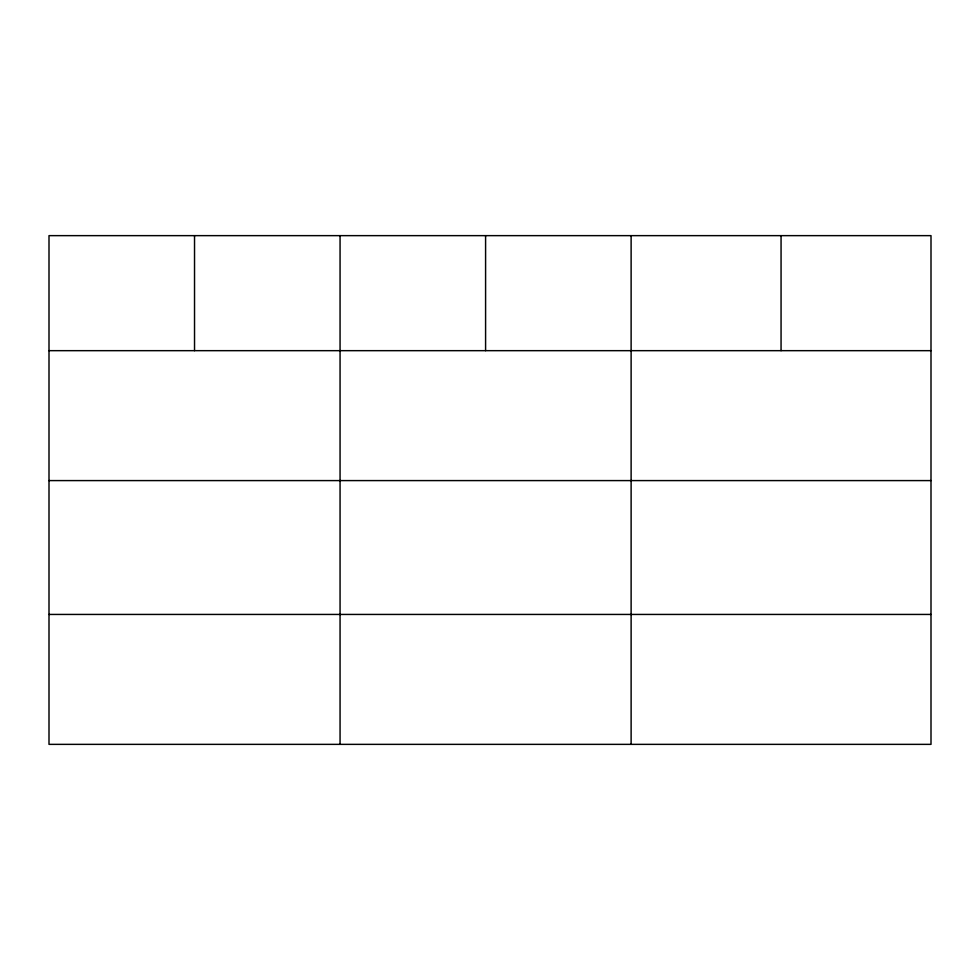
<?xml version="1.0" encoding="UTF-8"?>
<svg xmlns="http://www.w3.org/2000/svg" width="980" height="980" viewBox="0 0 980 980"><rect width="100%" height="100%" fill="white"/><g stroke="black" fill="none" stroke-linecap="round" stroke-linejoin="round"><path stroke-width="1.47" d="M931 480.592L931 235.641L49 235.641L49 744.359L931 744.359L931 480.592L49 480.592M49 350.668L931 350.668M49 614.436L931 614.436M781.06 235.641L781.06 350.668M631.12 235.641L631.12 744.359M485.59 235.641L485.59 350.668M340.06 235.641L340.06 744.359M194.53 235.641L194.53 350.668"/></g></svg>
